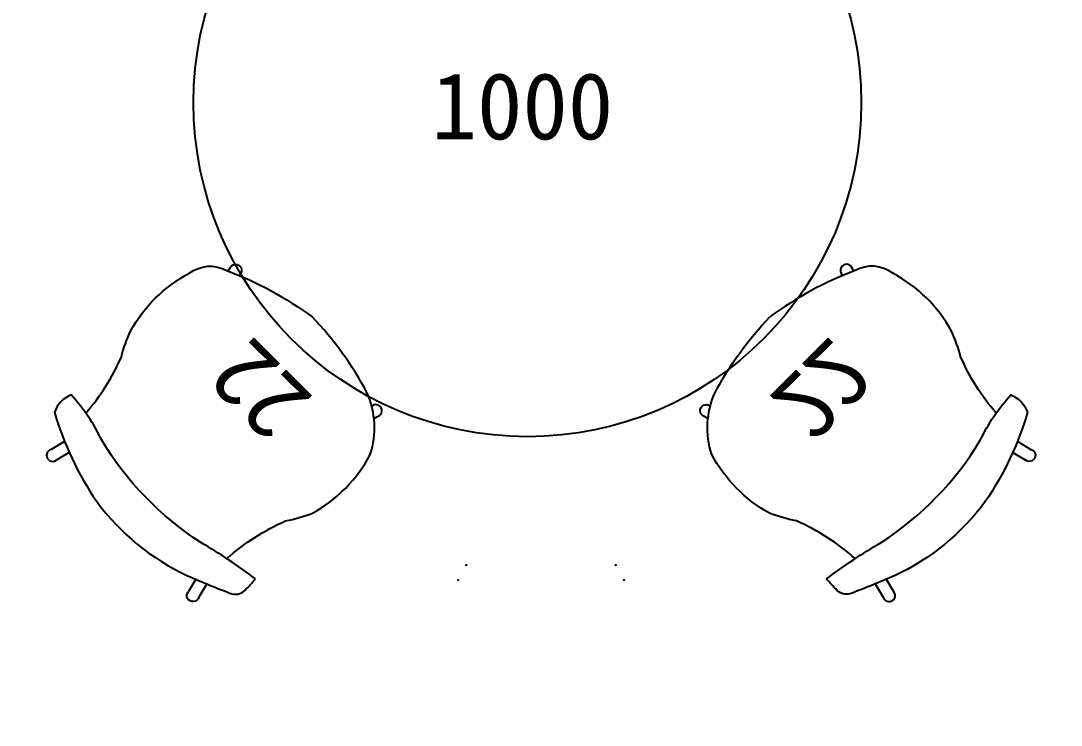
# Model space of a CAD drawing. Header units: millimetres. Extents: x 10479 to 135323, y 879012 to 965592.
# Drawn here: x 49607 to 51165, y 948510 to 949565 of the extents above; entities that cross this region are included whole.
import ezdxf

# ---------------------------------------------------------------- set-up
doc = ezdxf.new("R2010")
doc.units = ezdxf.units.MM
for name, color, linetype in [('$PEDE', 150, 'Continuous'), ('72_VITRA_STANDARD_D2_CH_SEAT', 18, 'Continuous'), ('D2SNAP', 1, 'Continuous'), ('보루네오', 140, 'Continuous'), ('비브랜드', 30, 'Continuous')]:
    doc.layers.add(name, color=color, linetype=linetype)

# ---------------------------------------------------------------- blocks, each defined once
blk = doc.blocks.new('테이블_원형테이블_보루네오_Ø1000')
at = {"layer": '보루네오'}
blk.add_circle((277481.2, 640750.9), 500, dxfattribs=at)
blk.add_text('1000', height=100, dxfattribs=at).set_placement((277337.7, 640696.1))
blk = doc.blocks.new('72VIVS2D_44023000_000005')
at = {"layer": '72_VITRA_STANDARD_D2_CH_SEAT'}
for points in [[(0, 0.3), (0, 0.3), (0, 0.3), (0, 0.3), (0, 0.3), (0, 0.3), (0, 0.3), (0, 0.3), (0, 0.3), (0, 0.3), (0, 0.3), (0, 0.3), (0, -0.1), (0, -0.1), (0, -0.1), (0, -0.2), (0, -0.2), (0, -0.2), (0, -0.2), (0, -0.2), (0, -0.2), (0, -0.2), (0, -0.3), (0, -0.3), (0.1, -0.3), (0.1, -0.3), (0.1, -0.3), (0.1, -0.3), (0.1, -0.3), (0.1, -0.3), (0.1, -0.3), (0.1, -0.3), (0.1, -0.3), (0.1, -0.3), (0.1, -0.3), (0.1, -0.3), (0.1, -0.3), (0.1, -0.3), (0.1, -0.2), (0.1, -0.2), (0.1, -0.2), (0.1, -0.2), (0.1, -0.2), (0.3, -0.2), (0.3, -0.2), (0.4, -0.2), (0.4, -0.2), (0.4, -0.2), (0.4, -0.2), (0.4, -0.2), (0.4, -0.3), (0.4, -0.3), (0.4, -0.3), (0.4, -0.3), (0.4, -0.3), (0.4, -0.3), (0.4, -0.3), (0.4, -0.3), (0.4, -0.3), (0.5, -0.3), (0.5, -0.3), (0.5, -0.3), (0.5, -0.3), (0.5, -0.3), (0.5, -0.3), (0.5, -0.3), (0.5, -0.2), (0.5, -0.2), (0.5, -0.2), (0.5, -0.2), (0.5, -0.2), (0.5, -0.2), (0.5, -0.1), (0.5, -0.1), (0.5, -0.1), (0.5, -0.1), (0.5, 0.3), (0.5, 0.3), (0.5, 0.3), (0.5, 0.3), (0.5, 0.3), (0.5, 0.3), (0.5, 0.3), (0.5, 0.3), (0.5, 0.3), (0.5, 0.3), (0.5, 0.3), (0.5, 0.3), (0.5, 0.3), (0.5, 0.3), (0.5, 0.3), (0.5, 0.3), (0.5, 0.3), (0.5, 0.3), (0.5, 0.3), (0.5, 0.3), (0.5, 0.3), (0.5, 0.2), (0.5, 0.2), (0.5, 0.2), (0.5, 0.2), (0.5, 0.2), (0.4, 0.2), (0.4, 0.2), (0.4, 0.2), (0.4, 0.2), (0.3, 0.2), (0.3, 0.2), (0.3, 0.3), (0.3, 0.3), (0.2, 0.2), (0.2, 0.2), (0.1, 0.2), (0.1, 0.2), (0.1, 0.2), (0.1, 0.2), (0.1, 0.2), (0.1, 0.2), (0.1, 0.2), (0.1, 0.2), (0.1, 0.2), (0, 0.3), (0, 0.3), (0, 0.3), (0, 0.3), (0, 0.3), (0, 0.3), (0, 0.3), (0, 0.3), (0, 0.3)], [(0, -0.1), (0, -0.1), (0, -0.1), (0, 0.2), (0.1, 0.2), (0.1, -0.2), (0.1, -0.2), (0.1, -0.2), (0.1, -0.2), (0.1, -0.2), (0, -0.2), (0, -0.2), (0, -0.2), (0, -0.2), (0, -0.1)], [(0, 0.2), (0, 0.2), (0, 0.2), (0, 0.2), (0, 0.2), (0, 0.2), (0, 0.2)], [(0.5, 0.2), (0.4, 0.2), (0.4, 0.2), (0.4, 0.2), (0.3, 0.2), (0.3, 0.2), (0.3, 0.2), (0.3, 0.2), (0.2, 0.2), (0.2, 0.2), (0.1, 0.2), (0.1, 0.2), (0.1, 0.2), (0.1, 0.2)], [(0.1, 0.2), (0.1, 0.2), (0.1, 0.2), (0.1, 0.2), (0.1, 0.2), (0.1, 0.2), (0.1, 0.2), (0.1, 0.2), (0.1, 0.2), (0.1, 0.2), (0.1, 0.2), (0.1, 0.2), (0.1, 0.2)], [(0.4, 0.2), (0.4, 0.2), (0.4, 0.2), (0.4, 0.2), (0.4, 0.2), (0.4, 0.2), (0.4, 0.2), (0.4, 0.2), (0.4, 0.2), (0.4, 0.2), (0.4, 0.2), (0.4, 0.2), (0.4, 0.2)], [(0.5, -0.1), (0.5, -0.1), (0.5, -0.2), (0.5, -0.2), (0.5, -0.2), (0.5, -0.2), (0.5, -0.2), (0.4, -0.2), (0.4, -0.2), (0.5, -0.2), (0.5, -0.2), (0.5, 0.2), (0.5, 0.2), (0.5, 0.2), (0.5, -0.1)], [(0.5, 0.2), (0.5, 0.2), (0.5, 0.2), (0.5, 0.2), (0.5, 0.2), (0.5, 0.2), (0.5, 0.2), (0.5, 0.2)]]:
    blk.add_lwpolyline(points, dxfattribs=at)
at = {"layer": 'D2SNAP'}
for points in [[(0.3, 0), (0.3, 0), (0.3, 0), (0.3, 0), (0.3, 0), (0.3, 0), (0.3, 0), (0.3, 0), (0.3, 0), (0.3, 0), (0.3, 0), (0.2, 0), (0.2, 0), (0.2, 0), (0.2, 0), (0.2, 0), (0.2, 0), (0.2, 0), (0.2, 0), (0.2, 0), (0.2, 0), (0.2, 0), (0.3, 0), (0.3, 0), (0.3, 0), (0.3, 0), (0.3, 0), (0.3, 0), (0.3, 0), (0.3, 0), (0.3, 0), (0.3, 0), (0.3, 0)], [(0.2, 0), (0.3, 0)], [(0.2, 0), (0.3, 0)]]:
    blk.add_lwpolyline(points, dxfattribs=at)
blk = doc.blocks.new('의자_회의용의자_사제_기타인테리어의자')
at = {"layer": '비브랜드'}
for p, q in [((278.9, 451), (273.7, 471.8)), ((547.4, 451), (552.6, 471.8)), ((262.2, 444.2), (256.6, 466.8)), ((564.1, 444.2), (569.7, 466.8)), ((260.2, 92.2), (258.7, 86.4)), ((275.8, 81.4), (275.8, 81.3)), ((554.2, 83.2), (554.7, 81.3)), ((570.8, 90.3), (571.8, 86.4))]:
    blk.add_line(p, q, dxfattribs=at)
blk.add_lwpolyline([(216.2, 387.5, 0.032414), (312.7, 406.8, -0.114227), (525.7, 403.5, 0.075794), (606, 387.7, 0.220067), (605.3, 423.8, 0.080313), (466, 473.6, 0.126188), (291.3, 455.9, 0.013435), (225.5, 428.3, 0.306418), (215.2, 407.9, 0.010489), (215.7, 391.9, 0.038147)], format="xyb", close=True, dxfattribs=at)
for points in [[(267.9, 396.2, -0.078517), (245.5, 294.2, 0.039906), (225.2, 257.5, 0.145585), (226.3, 134, 0.182904), (294.4, 72.3, 0.069317), (433.6, 50)], [(571.2, 391.4, 0.074888), (593.3, 294.2, -0.041132), (610.8, 257.5, -0.145585), (609.8, 134, -0.297132), (572.8, 91.2, -0.067318), (433.6, 50)]]:
    blk.add_lwpolyline(points, format="xyb", dxfattribs=at)
at = {"layer": '비브랜드', "extrusion": (0, 0, -1)}
for centre, start_param, end_param in [((264.6, 471.3), 3.41366, 7.009743), ((563.8, 81.9), 0.272067, 3.868151)]:
    blk.add_ellipse(centre, major_axis=(6.48, 6.48), ratio=1, start_param=start_param, end_param=end_param, dxfattribs=at)
at = {"layer": '비브랜드'}
for centre, start_param, end_param in [((561.7, 471.3), 0.272067, 3.868151), ((266.7, 81.9), 3.41366, 7.009743)]:
    blk.add_ellipse(centre, major_axis=(6.48, -6.48), ratio=1, start_param=start_param, end_param=end_param, dxfattribs=at)
for p in [(0, 174.1), (7.3, 149.6)]:
    blk.add_blockref('72VIVS2D_44023000_000005', p, dxfattribs=at)
blk.add_text('22', height=100).set_placement((343.9, 133.4))

msp = doc.modelspace()

# ---------------------------------------------------------------- block references
at = {"layer": '$PEDE'}
msp.add_blockref('테이블_원형테이블_보루네오_Ø1000', (-227115.6, 308691.5), dxfattribs=at)
at = {"layer": '비브랜드', "rotation": 135}
msp.add_blockref('의자_회의용의자_사제_기타인테리어의자', (50385.1, 948850.6), dxfattribs=at)
at = {"layer": '비브랜드', "xscale": -1, "rotation": 225}
msp.add_blockref('의자_회의용의자_사제_기타인테리어의자', (50386.9, 948850.6), dxfattribs=at)

doc.saveas('drawing.dxf')
